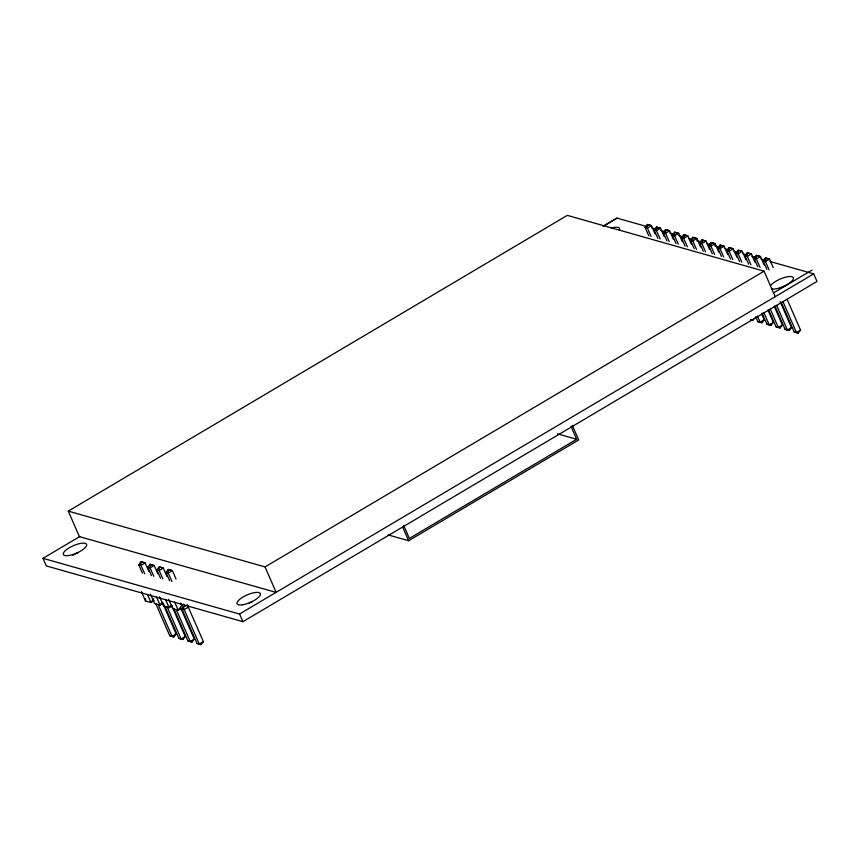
<?xml version="1.0" encoding="UTF-8"?>
<svg xmlns="http://www.w3.org/2000/svg" width="860" height="860" viewBox="0 0 860 860"><rect width="100%" height="100%" fill="white"/><g stroke="black" fill="none" stroke-linecap="round" stroke-linejoin="round"><path stroke-width="1.29" d="M153.79 598.657L150.995 602.527L145.49 600.968L141.405 591.626M162.164 602.193L160.078 605.096L154.574 603.537L150.489 594.206M171.248 604.774L169.151 607.676L163.647 606.117L159.573 596.775M183.922 604.107L181.729 605.408L178.235 610.245L172.731 608.687L168.646 599.355M142.405 573.115L138.739 564.719L141.029 561.763L145.125 562.934L148.791 571.33M151.478 575.684L147.812 567.299L150.113 564.343L154.209 565.514L157.875 573.899M160.562 578.264L156.896 569.868L159.186 566.912L163.292 568.084L166.958 576.479M169.646 580.833L165.98 572.448L168.27 569.492L172.376 570.664L176.031 579.049M155.778 603.72L169.753 635.723L173.86 636.894L176.15 633.938L163.239 604.397M164.851 606.289L178.837 638.292L182.933 639.475L185.233 636.508L171.785 605.741M173.935 608.869L187.921 640.872L192.017 642.044L194.306 639.087L180.869 608.31M188.329 607.192L184.223 609.633L181.944 608.977L196.994 643.441L201.1 644.624L203.39 641.657L187.329 604.903M676.014 243.541L672.348 235.156L674.638 232.189L678.744 233.372L682.41 241.757M694.17 248.69L690.505 240.305L692.805 237.338L696.901 238.521L700.567 246.906M739.578 261.569L735.913 253.173L738.202 250.217L742.309 251.389L745.964 259.784M757.735 266.718L754.07 258.322L756.37 255.366L760.466 256.538L764.132 264.934M750.823 319.608L752.865 320.2L754.392 318.232M755.693 316.673L757.853 321.597L761.949 322.779L764.239 319.812L761.551 313.663M762.089 313.094L766.926 324.177L771.033 325.349L773.323 322.392L767.948 310.084M768.485 309.514L776.01 326.746L780.106 327.929L782.407 324.962L774.333 306.504M774.871 305.934L785.094 329.326L789.19 330.498L791.479 327.542L780.192 301.688M781.267 302.354L794.167 331.895L798.274 333.078L800.563 330.111L787.115 299.344M68.263 511.119L265.041 566.923L276.178 592.422L79.399 536.619L68.263 511.119L567.278 215.376L764.056 271.179L775.204 296.678M603.322 226.126L616.91 218.075L646.623 226.502M769.958 261.472L813.689 273.878L817 281.457L242.928 621.672L46.311 565.923L43 558.333L79.958 536.436M603.204 226.341L617.071 218.118M647.161 226.212L645.107 227.427L648.773 235.812M664.242 236.607L660.577 228.222L658.298 227.567L654.191 230.007L657.857 238.392M665.317 231.361L663.264 232.576L666.93 240.961M691.483 244.337L687.817 235.941L685.538 235.296L681.432 237.725L685.097 246.11M709.65 249.486L705.985 241.09L703.695 240.445L699.588 242.875L703.254 251.27M710.726 244.24L708.672 245.455L712.338 253.84M727.807 254.635L724.141 246.239L721.852 245.595L717.745 248.024L721.411 256.42M728.882 249.389L726.829 250.604L730.495 258.989M154.252 600.592L150.995 602.527L147.425 594.357M747.039 254.538L744.996 255.753L748.651 264.138M163.335 603.172L160.078 605.096L156.509 596.926M172.419 605.741L169.151 607.676L165.582 599.506M773.204 267.503L769.549 259.118L767.26 258.473L763.153 260.902L766.819 269.287M186.921 605.096L178.235 610.245L174.666 602.075M265.041 566.923L764.056 271.179M176.15 633.938L172.043 636.368L169.753 635.723M185.233 636.508L181.127 638.948L178.837 638.292M773.548 292.894L812.034 270.083M194.306 639.087L190.2 641.517L187.921 640.872M239.467 614.051L813.689 273.878M203.39 641.657L199.283 644.097L196.994 643.441M764.239 319.812L760.132 322.253L757.853 321.597M773.323 322.392L769.216 324.822L766.926 324.177M570.997 426.291L576.662 439.277L409.371 538.424L403.706 525.438M388.183 534.931L408.64 540.725L578.705 439.944L572.319 425.345M782.407 324.962L778.3 327.402L776.01 326.746M791.479 327.542L787.373 329.971L785.094 329.326M800.563 330.111L796.457 332.551L794.167 331.895M651.633 227.922L655.621 229.05M660.63 230.48L665.78 231.931M669.757 233.06L673.616 234.156M678.637 235.586L683.893 237.07M688.935 238.5L691.601 239.263M696.643 240.692L701.878 242.176M706.942 243.606L710.876 244.724M714.649 245.799L719.874 247.272M724.948 248.712L728.871 249.83M733.945 251.26L737.869 252.378M742.954 253.818L746.867 254.925M751.952 256.366L755.854 257.473M760.96 258.925L764.852 260.032M672.348 235.156L674.638 235.801L678.744 233.372L674.638 232.189L674.638 235.801L678.303 244.186M690.505 240.305L692.794 240.95L696.901 238.521L692.805 237.338L692.794 240.95L696.46 249.335M735.913 253.173L738.202 253.829L742.309 251.389L738.202 250.217L738.202 253.829L741.868 262.214M754.07 258.322L756.359 258.978L760.466 256.538L756.37 255.366L756.359 258.978L760.025 267.363M557.484 433.838L576.662 439.277M138.739 564.719L141.029 565.375L145.125 562.934L141.029 561.763L141.029 565.375L144.695 573.76M147.812 567.299L150.102 567.944L154.209 565.514L150.113 564.343L150.102 567.944L153.768 576.329M156.896 569.868L159.186 570.524L163.292 568.084L159.186 566.912L159.186 570.524L162.852 578.909M165.98 572.448L168.27 573.093L172.376 570.664L168.27 569.492L168.27 573.093L171.935 581.489M43 558.333L239.618 614.094L242.928 621.672M767.26 258.473L765.443 257.946L763.153 260.902L765.443 261.548L769.549 259.118L765.443 257.946L765.443 261.548L769.109 269.943M721.852 245.595L720.046 245.068L717.745 248.024L720.035 248.68L724.141 246.239L720.046 245.068L720.035 248.68L723.701 257.065M685.538 235.296L683.721 234.769L681.432 237.725L683.721 238.381L687.817 235.941L683.721 234.769L683.721 238.381L687.387 246.766M703.695 240.445L701.878 239.918L699.588 242.875L701.878 243.53L705.985 241.09L701.878 239.918L701.878 243.53L705.544 251.915M658.298 227.567L656.481 227.04L654.191 230.007L656.481 230.652L660.577 228.222L656.481 227.04L656.481 230.652L660.136 239.037M780.106 327.929L778.3 327.402L770.227 308.933M789.19 330.498L787.373 329.971L776.623 305.354M798.274 333.078L796.457 332.551L783.019 301.774M751.059 319.673L752.865 320.2M761.949 322.779L760.132 322.253L757.445 316.093M771.033 325.349L769.216 324.822L763.841 312.513M201.1 644.624L199.283 644.097L182.718 606.182M173.86 636.894L172.043 636.368L158.057 604.365M182.933 639.475L181.127 638.948L167.141 606.945M192.017 642.044L190.2 641.517L176.225 609.514M755.048 262.354L751.382 253.969L747.286 252.786L744.996 255.753L747.275 256.398L751.382 253.969L747.286 252.786L747.275 256.398L750.941 264.783M736.891 257.204L733.225 248.82L729.119 247.637L726.829 250.604L729.119 251.249L733.225 248.82L729.119 247.637L729.119 251.249L732.784 259.634M718.724 252.055L715.068 243.67L710.962 242.488L708.672 245.455L710.962 246.1L715.068 243.67L710.962 242.488L710.962 246.1L714.628 254.485M673.326 239.177L669.661 230.792L665.565 229.62L663.264 232.576L665.554 233.221L669.661 230.792L665.565 229.62L665.554 233.221L669.22 241.617M655.169 234.027L651.504 225.642L647.397 224.471L645.107 227.427L647.397 228.072L651.504 225.642L647.397 224.471L647.397 228.072L651.063 236.468M402.792 527.352L408.64 540.725M180.697 603.053L181.729 605.408M163.615 603.774L163.647 606.117M145.458 598.625L145.49 600.968M770.42 285.95A12.696 4.053 -23.6 0 1 787.749 276.716A12.696 4.053 -23.6 0 1 789.899 282.789A12.696 4.053 -23.6 0 1 771.463 288.874M779.311 288.756A12.696 4.053 -23.6 0 1 785.212 285.928M249.153 603.118A12.696 4.053 -23.6 0 1 252.195 601.817M72.562 555.377A12.696 4.053 -23.6 0 1 78.454 552.55M611.191 228.083A12.696 4.053 -23.6 0 1 619.286 230.373M242.681 604.763A12.696 4.053 -23.6 0 0 260.451 594.228A12.696 4.053 -23.6 0 0 242.982 597.055A12.696 4.053 -23.6 0 0 242.681 604.763M68.94 555.495A12.696 4.053 -23.6 0 0 86.709 544.961A12.696 4.053 -23.6 0 0 69.241 547.798A12.696 4.053 -23.6 0 0 68.94 555.495"/></g></svg>
